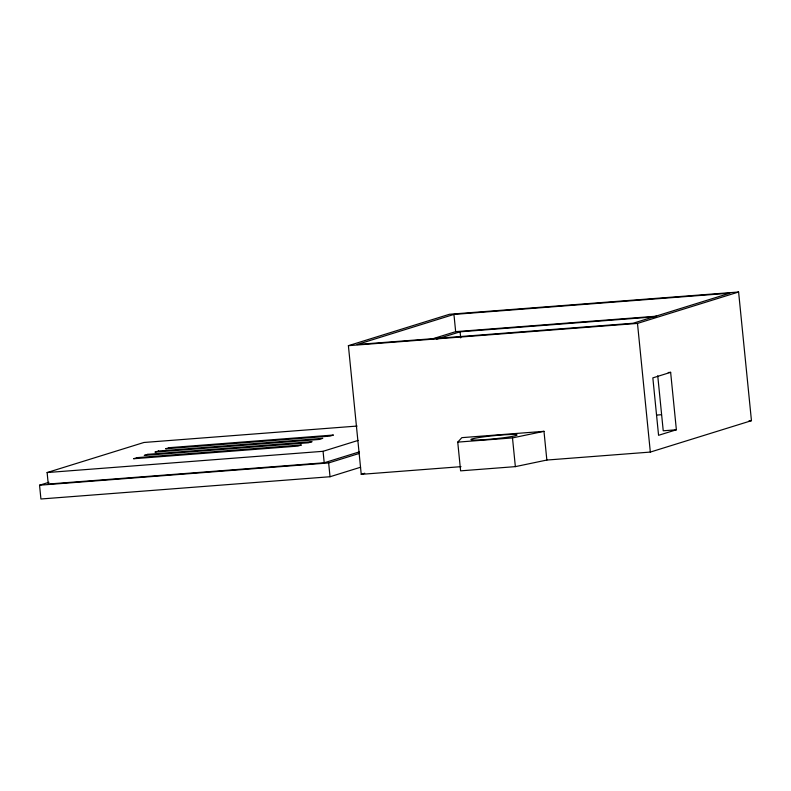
<?xml version="1.0" encoding="UTF-8"?>
<svg xmlns="http://www.w3.org/2000/svg" width="791" height="791" viewBox="0 0 791 791"><rect width="100%" height="100%" fill="white"/><g stroke="black" fill="none" stroke-linecap="round" stroke-linejoin="round"><path stroke-width="1.19" d="M457.742 442.129L461.855 437.65L543.981 431.332L546.848 460.046L515.356 466.631L460.609 470.853L457.742 442.129L512.489 437.907L543.981 431.332M461.024 466.66L361.24 474.343L348.396 345.677L449.506 314.264L738.606 292.008L751.45 420.674L650.331 452.076L546.848 460.046M453.945 314.423L357.097 344.51L633.057 323.252L729.905 293.174L453.945 314.423L455.665 331.656L432.331 338.904M436.662 339.092L460.095 331.815L656.599 316.687M359.223 451.918L324.211 462.784L48.261 484.043L47.114 472.553L143.952 442.476L357.077 426.062M360.597 467.234L330.025 476.736L40.924 498.992L39.55 485.209L48.953 482.292M348.396 345.677L637.487 323.41L738.606 292.008M47.114 472.553L323.064 451.305L358.076 440.429M39.55 485.209L328.651 462.943L359.223 453.451M670.639 372.334L652.842 377.871L658.567 435.307L676.374 429.78L670.639 372.334L668.247 372.521M361.24 474.343L364.76 473.245M455.665 331.656L656.471 316.192M656.52 415.087L661.434 414.711M748.988 420.861L751.45 420.674M676.374 429.78L663.234 430.788L657.746 375.794M637.487 323.41L650.331 452.076M512.489 437.907L515.356 466.631M460.095 331.815L460.708 337.915M328.651 462.943L330.025 476.736M323.064 451.305L324.211 462.784M137.14 457.633L133.58 458.74L297.841 446.094L301.401 444.987L137.14 457.633M147.818 454.321L144.259 455.418L308.52 442.772L312.079 441.665L147.818 454.321M158.497 450.999L154.937 452.106L319.198 439.46L322.758 438.352L158.497 450.999M169.185 447.686L165.626 448.784L329.887 436.138L333.446 435.03L169.185 447.686M481.472 439.826A23.147 1.572 -5.7 0 0 517.017 435.05A23.147 1.572 -5.7 0 0 483.568 436.879A23.147 1.572 -5.7 0 0 481.472 439.826"/></g></svg>
